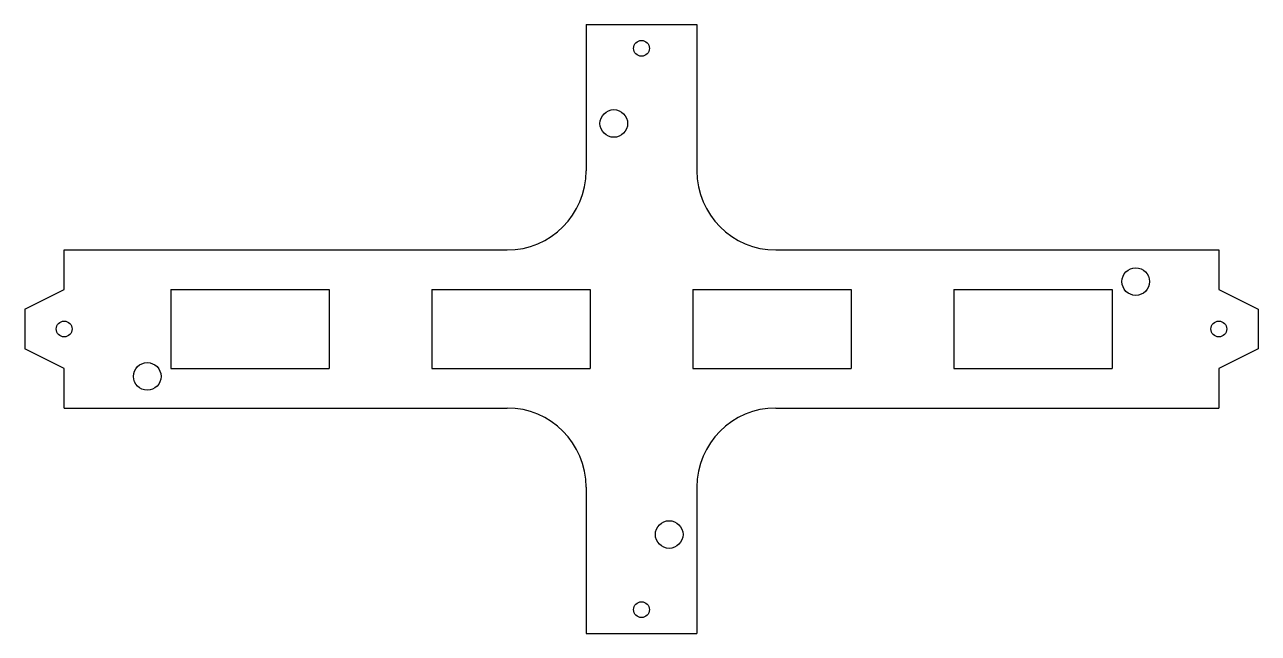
# Model space of a CAD drawing. Header units: millimetres. Extents: x -384 to -228, y 365 to 442.
import ezdxf

# ---------------------------------------------------------------- set-up
doc = ezdxf.new("R2010")
doc.units = ezdxf.units.MM

msp = doc.modelspace()

# ---------------------------------------------------------------- linework, layer by layer
at = {"color": 7, "linetype": 'Continuous', "lineweight": 25}
for p, q in [((-312.5, 442), (-312.5, 423.5)), ((-312.5, 442), (-298.5, 442)), ((-298.5, 442), (-298.5, 423.5)), ((-378.5, 408.5), (-378.5, 413.5)), ((-378.5, 413.5), (-322.5, 413.5)), ((-288.5, 413.5), (-232.5, 413.5)), ((-232.5, 413.5), (-232.5, 408.5)), ((-383.5, 406), (-378.5, 408.5)), ((-365, 408.5), (-345, 408.5)), ((-365, 408.5), (-365, 398.5)), ((-345, 408.5), (-345, 398.5)), ((-332, 408.5), (-312, 408.5)), ((-332, 408.5), (-332, 398.5)), ((-312, 408.5), (-312, 398.5)), ((-299, 408.5), (-279, 408.5)), ((-299, 408.5), (-299, 398.5)), ((-279, 408.5), (-279, 398.5)), ((-266, 408.5), (-246, 408.5)), ((-266, 408.5), (-266, 398.5)), ((-246, 408.5), (-246, 398.5)), ((-232.5, 408.5), (-227.5, 406)), ((-383.5, 406), (-383.5, 401)), ((-227.5, 406), (-227.5, 401)), ((-378.5, 398.5), (-383.5, 401)), ((-227.5, 401), (-232.5, 398.5)), ((-378.5, 393.5), (-378.5, 398.5)), ((-365, 398.5), (-345, 398.5)), ((-332, 398.5), (-312, 398.5)), ((-299, 398.5), (-279, 398.5)), ((-266, 398.5), (-246, 398.5)), ((-232.5, 398.5), (-232.5, 393.5)), ((-378.5, 393.5), (-322.5, 393.5)), ((-288.5, 393.5), (-232.5, 393.5)), ((-312.5, 383.5), (-312.5, 365)), ((-298.5, 383.5), (-298.5, 365)), ((-312.5, 365), (-298.5, 365))]:
    msp.add_line(p, q, dxfattribs=at)
for centre, radius in [((-305.5, 439), 1), ((-309, 429.5), 1.75), ((-243, 409.5), 1.75), ((-378.5, 403.5), 1), ((-232.5, 403.5), 1), ((-368, 397.5), 1.75), ((-302, 377.5), 1.75), ((-305.5, 368), 1)]:
    msp.add_circle(centre, radius, dxfattribs=at)
for centre, start, end in [((-322.5, 423.5), 270, 0), ((-288.5, 423.5), 180, 270), ((-322.5, 383.5), 0, 90), ((-288.5, 383.5), 90, 180)]:
    msp.add_arc(centre, 10, start, end, dxfattribs=at)

doc.saveas('drawing.dxf')
